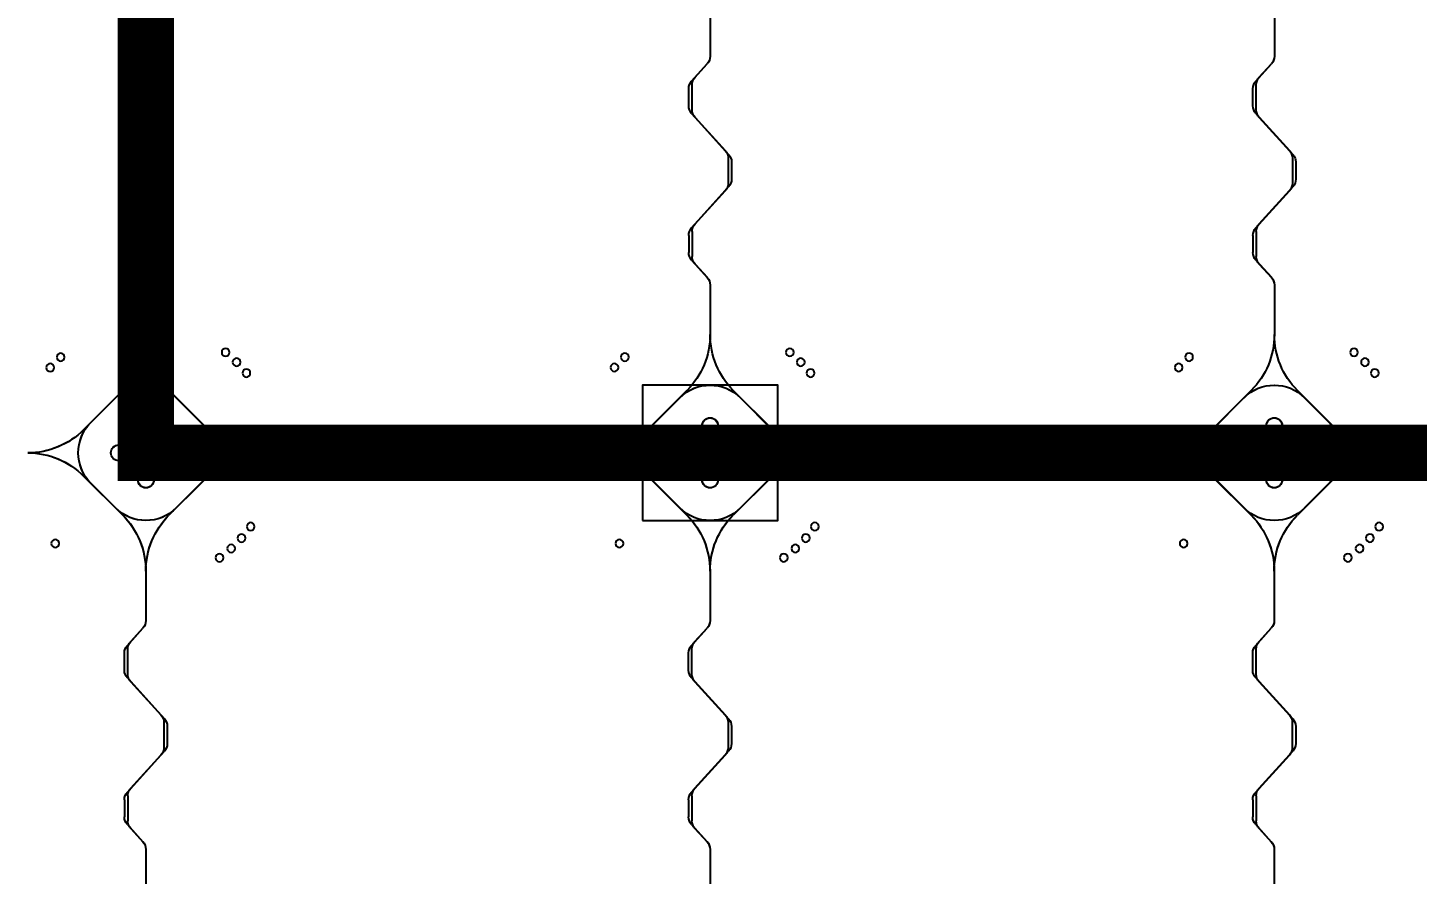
# Model space of a CAD drawing. Header units: millimetres. Extents: x -1612139 to -1260738, y 1141106 to 1536160.
# Drawn here: x -1323124 to -1321892, y 1255438 to 1256188 of the extents above; entities that cross this region are included whole.
import ezdxf

# ---------------------------------------------------------------- set-up
doc = ezdxf.new("R2010")
doc.units = ezdxf.units.MM
doc.header["$LTSCALE"] = 10
doc.layers.get('0').update_dxf_attribs({"linetype": 'CONTINUOUS'})
doc.layers.get('DEFPOINTS').update_dxf_attribs({"linetype": 'CONTINUOUS'})
doc.layers.add('W-FLOAT_BOWL浮筒', color=253, linetype='CONTINUOUS')
doc.styles.add('STANDARD_T3', font='simplex.shx', dxfattribs={"width": 0.7, "bigfont": 'gbcbig.shx'})
doc.dimstyles.new('W&&200', dxfattribs={"dimtxt": 700, "dimasz": 200, "dimexe": 500, "dimexo": 600, "dimgap": 200, "dimtad": 1, "dimdec": 0, "dimzin": 0, "dimdsep": 46, "dimtxsty": 'STANDARD_T3', "dimcen": 0.09, "dimclrd": 1, "dimclre": 1, "dimclrt": 7, "dimazin": 2, "dimtfac": 1, "dimtdec": 0, "dimtix": 1, "dimtmove": 2, "dimatfit": 3, "dimfxl": 100, "dimtolj": 1, "dimtzin": 0, "dimarcsym": 0})

# ---------------------------------------------------------------- blocks, each defined once
blk = doc.blocks.new('蓝色')
at = {"layer": 'W-FLOAT_BOWL浮筒', "color": 5}
for p, q in [((10006.3, 351.6), (10006.3, 395.8)), ((10006.3, 351.8), (10006.3, 395.8)), ((10506.3, 351.6), (10506.3, 395.8)), ((10506.3, 351.8), (10506.3, 395.8)), ((11006.3, 351.6), (11006.3, 395.8)), ((11006.3, 351.8), (11006.3, 395.8)), ((9989.9, 329.7), (10003.7, 344.9)), ((9992.9, 333.2), (10003.7, 345.1)), ((10489.9, 329.7), (10503.7, 344.9)), ((10492.9, 333.2), (10503.7, 345.1)), ((10989.9, 329.7), (11003.7, 344.9)), ((10992.9, 333.2), (11003.7, 345.1)), ((9987.3, 307.7), (9987.3, 323)), ((9990.3, 304.2), (9990.3, 326.5)), ((10487.3, 307.7), (10487.3, 323)), ((10490.3, 304.2), (10490.3, 326.5)), ((10987.3, 307.7), (10987.3, 323)), ((10990.3, 304.2), (10990.3, 326.5)), ((9989.9, 301), (10019.7, 268.2)), ((9992.9, 297.5), (10022.7, 264.7)), ((10489.9, 301), (10519.7, 268.2)), ((10492.9, 297.5), (10522.7, 264.7)), ((10989.9, 301), (11019.7, 268.2)), ((10992.9, 297.5), (11022.7, 264.7)), ((10022.3, 239.2), (10022.3, 261.5)), ((10522.3, 239.2), (10522.3, 261.5)), ((11022.3, 239.2), (11022.3, 261.5)), ((10025.3, 242.7), (10025.3, 258)), ((10525.3, 242.7), (10525.3, 258)), ((11025.3, 242.7), (11025.3, 258)), ((9992.9, 203.2), (10022.7, 236)), ((10492.9, 203.2), (10522.7, 236)), ((10992.9, 203.2), (11022.7, 236)), ((9989.9, 199.7), (10019.7, 232.5)), ((10489.9, 199.7), (10519.7, 232.5)), ((10989.9, 199.7), (11019.7, 232.5)), ((9987.3, 193), (9987.3, 177.7)), ((9990.3, 196.5), (9990.3, 174.2)), ((10487.3, 193), (10487.3, 177.7)), ((10490.3, 196.5), (10490.3, 174.2)), ((10987.3, 193), (10987.3, 177.7)), ((10990.3, 196.5), (10990.3, 174.2)), ((9989.9, 171), (10003.7, 155.8)), ((9992.9, 167.5), (10003.7, 155.6)), ((10489.9, 171), (10503.7, 155.8)), ((10492.9, 167.5), (10503.7, 155.6)), ((10989.9, 171), (11003.7, 155.8)), ((10992.9, 167.5), (11003.7, 155.6)), ((10006.3, 105.1), (10006.3, 149.1)), ((10006.3, 105.1), (10006.3, 148.9)), ((10506.3, 105.1), (10506.3, 149.1)), ((10506.3, 105.1), (10506.3, 148.9)), ((11006.3, 105.1), (11006.3, 149.1)), ((11006.3, 105.1), (11006.3, 148.9)), ((9951.1, 20.9), (9985.8, 55.6)), ((9957.5, 27.2), (9985.8, 55.5)), ((10061.6, 20.9), (10026.8, 55.6)), ((10055.2, 27.2), (10026.8, 55.5)), ((10451.1, 20.9), (10485.8, 55.6)), ((10457.5, 27.2), (10485.8, 55.5)), ((10561.6, 20.9), (10526.8, 55.6)), ((10555.2, 27.2), (10526.8, 55.5)), ((10951.1, 20.9), (10985.8, 55.6)), ((10957.5, 27.2), (10985.8, 55.5)), ((11061.6, 20.9), (11026.8, 55.6)), ((11055.2, 27.2), (11026.8, 55.5)), ((9979.5, 49.2), (9951.2, 20.9)), ((9957.5, 27.3), (9979.4, 49.2)), ((10033.2, 49.2), (10055.2, 27.3)), ((10033.2, 49.2), (10061.5, 20.9)), ((10479.5, 49.2), (10451.2, 20.9)), ((10533.2, 49.2), (10555.2, 27.3)), ((10173.5, 13.8), (10161.6, 3)), ((10177, 16.8), (10161.8, 3)), ((10202.5, 16.4), (10180.2, 16.4)), ((10199, 19.4), (10183.7, 19.4)), ((10205.7, 16.8), (10238.5, -13)), ((10209.2, 13.8), (10242, -16)), ((10303.5, 13.8), (10270.7, -16)), ((10307, 16.8), (10274.2, -13)), ((10310.2, 16.4), (10332.5, 16.4)), ((10313.7, 19.4), (10329, 19.4)), ((10335.7, 16.8), (10350.9, 3)), ((10339.2, 13.8), (10351.1, 3)), ((10677, 16.8), (10661.8, 3)), ((10699, 19.4), (10683.7, 19.4)), ((10705.7, 16.8), (10738.5, -13)), ((10807, 16.8), (10774.2, -13)), ((10813.7, 19.4), (10829, 19.4)), ((10835.7, 16.8), (10850.9, 3)), ((10110.9, 0.4), (10155.1, 0.4)), ((10110.9, 0.4), (10154.9, 0.4)), ((10357.6, 0.4), (10401.6, 0.4)), ((10357.8, 0.4), (10401.6, 0.4)), ((10610.9, 0.4), (10655.1, 0.4)), ((10857.6, 0.4), (10901.6, 0.4)), ((11110.9, 0.4), (11155.1, 0.4)), ((9985.8, -54.9), (9951.1, -20.1)), ((9979.5, -48.4), (9951.2, -20.1)), ((10026.8, -54.9), (10061.6, -20.1)), ((10033.2, -48.4), (10061.5, -20.1)), ((10245.2, -15.6), (10267.5, -15.6)), ((10248.7, -18.6), (10264, -18.6)), ((10485.8, -54.9), (10451.1, -20.1)), ((10479.5, -48.4), (10451.2, -20.1)), ((10533.2, -48.4), (10561.5, -20.1)), ((10745.2, -15.6), (10767.5, -15.6)), ((10979.5, -48.4), (10951.2, -20.1)), ((11033.2, -48.4), (11061.5, -20.1)), ((9979.4, -48.4), (9957.5, -26.5)), ((9957.5, -26.5), (9985.8, -54.8)), ((10055.2, -26.5), (10026.8, -54.8)), ((10055.2, -26.5), (10033.2, -48.4)), ((10479.4, -48.4), (10457.5, -26.5)), ((10555.2, -26.5), (10526.8, -54.8)), ((10555.2, -26.5), (10533.2, -48.4)), ((10979.4, -48.4), (10957.5, -26.5)), ((11055.2, -26.5), (11033.2, -48.4)), ((10006.3, -148.4), (10006.3, -104.2)), ((10006.3, -148.2), (10006.3, -104.2)), ((9989.9, -170.3), (10003.7, -155.1)), ((9992.9, -166.8), (10003.7, -154.9)), ((9987.3, -192.3), (9987.3, -177)), ((9990.3, -195.8), (9990.3, -173.5)), ((9989.9, -199), (10019.7, -231.8)), ((9992.9, -202.5), (10022.7, -235.3)), ((10022.3, -260.8), (10022.3, -238.5)), ((10025.3, -257.3), (10025.3, -242)), ((9989.9, -300.3), (10019.7, -267.5)), ((9992.9, -296.8), (10022.7, -264)), ((9987.3, -307), (9987.3, -322.3)), ((9990.3, -303.5), (9990.3, -325.8)), ((9989.9, -329), (10003.7, -344.2)), ((9992.9, -332.5), (10003.7, -344.4)), ((10006.3, -394.9), (10006.3, -350.9)), ((10006.3, -394.9), (10006.3, -351.1))]:
    blk.add_line(p, q, dxfattribs=at)
for centre in [(10071.6, 93.3), (10081.9, 85.1), (10571.6, 93.3), (10581.9, 85.1), (11071.6, 93.3), (11081.9, 85.1), (9926, 80.7), (10091.1, 75.9), (10426, 80.7), (10591.1, 75.9), (10926, 80.7), (11091.1, 75.9), (10099.2, 65.7), (10599.2, 65.7), (11099.2, 65.7), (9921.6, -75.2), (9930.8, -84.4)]:
    blk.add_circle(centre, 3.5, dxfattribs=at)
for centre, radius, start, end in [((9996.3, 351.8), 10, 317.7263, 0), ((9996.3, 351.6), 10, 317.7263, 0), ((10496.3, 351.8), 10, 317.7263, 0), ((10496.3, 351.6), 10, 317.7263, 0), ((10996.3, 351.8), 10, 317.7263, 0), ((10996.3, 351.6), 10, 317.7263, 0), ((10000.3, 326.5), 10, 137.7263, 180), ((10500.3, 326.5), 10, 137.7263, 180), ((11000.3, 326.5), 10, 137.7263, 180), ((9997.3, 323), 10, 137.7263, 180), ((10497.3, 323), 10, 137.7263, 180), ((10997.3, 323), 10, 137.7263, 180), ((9997.3, 307.7), 10, 180, 222.2737), ((10000.3, 304.2), 10, 180, 222.2737), ((10497.3, 307.7), 10, 180, 222.2737), ((10500.3, 304.2), 10, 180, 222.2737), ((10997.3, 307.7), 10, 180, 222.2737), ((11000.3, 304.2), 10, 180, 222.2737), ((10012.3, 261.5), 10, 0, 42.2737), ((10015.3, 258), 10, 0, 42.2737), ((10512.3, 261.5), 10, 0, 42.2737), ((10515.3, 258), 10, 0, 42.2737), ((11012.3, 261.5), 10, 0, 42.2737), ((11015.3, 258), 10, 0, 42.2737), ((10012.3, 239.2), 10, 317.7263, 0), ((10015.3, 242.7), 10, 317.7263, 0), ((10512.3, 239.2), 10, 317.7263, 0), ((10515.3, 242.7), 10, 317.7263, 0), ((11012.3, 239.2), 10, 317.7263, 0), ((11015.3, 242.7), 10, 317.7263, 0), ((9997.3, 193), 10, 137.7263, 180), ((10000.3, 196.5), 10, 137.7263, 180), ((10497.3, 193), 10, 137.7263, 180), ((10500.3, 196.5), 10, 137.7263, 180), ((10997.3, 193), 10, 137.7263, 180), ((11000.3, 196.5), 10, 137.7263, 180), ((9997.3, 177.7), 10, 180, 222.2737), ((10000.3, 174.2), 10, 180, 222.2737), ((10497.3, 177.7), 10, 180, 222.2737), ((10500.3, 174.2), 10, 180, 222.2737), ((10997.3, 177.7), 10, 180, 222.2737), ((11000.3, 174.2), 10, 180, 222.2737), ((9996.3, 149.1), 10, 0, 42.2737), ((9996.3, 148.9), 10, 0, 42.2737), ((10496.3, 149.1), 10, 0, 42.2737), ((10496.3, 148.9), 10, 0, 42.2737), ((10996.3, 149.1), 10, 0, 42.2737), ((10996.3, 148.9), 10, 0, 42.2737), ((9936.3, 105.1), 70, 315, 0), ((9936.3, 105), 70, 315, 0), ((10076.3, 105.1), 70, 180, 225), ((10076.3, 105), 70, 180, 225), ((10436.3, 105.1), 70, 315, 0), ((10436.3, 105), 70, 315, 0), ((10576.3, 105.1), 70, 180, 225), ((10576.3, 105), 70, 180, 225), ((10936.3, 105.1), 70, 315, 0), ((10936.3, 105), 70, 315, 0), ((11076.3, 105.1), 70, 180, 225), ((11076.3, 105), 70, 180, 225), ((10006.3, 22.3), 38, 45, 135), ((10006.4, 22.3), 38, 45, 135), ((10506.4, 22.3), 38, 45, 135), ((9984.4, 0.4), 38, 135, 225), ((9984.4, 0.3), 38, 135, 225), ((10006.3, 24.4), 7, 0, 180), ((10006.3, 24.4), 7, 0, 180), ((10006.3, 24.4), 7, 0, 180), ((10006.3, 24.4), 7, 0, 180), ((10028.3, 0.4), 38, 315, 45), ((10028.3, 0.3), 38, 315, 45), ((10484.4, 0.3), 38, 135, 225), ((10506.3, 24.4), 7, 0, 180), ((10506.3, 24.4), 7, 0, 180), ((10506.3, 24.4), 7, 0, 180), ((10528.3, 0.4), 38, 315, 45), ((10528.3, 0.3), 38, 315, 45), ((10984.4, 0.3), 38, 135, 225), ((11006.3, 24.4), 7, 0, 180), ((11006.3, 24.4), 7, 0, 180), ((11028.3, 0.3), 38, 315, 45), ((9901.6, 70.4), 70, 270, 315), ((9901.7, 70.4), 70, 270, 315), ((10006.3, 0.4), 25, 106.2602, 163.7398), ((10006.3, 0.4), 25, 106.2602, 163.7398), ((10006.3, 0.4), 25, 106.2602, 163.7398), ((10006.3, 0.4), 25, 106.2602, 163.7398), ((10006.3, 0.4), 25, 16.2602, 73.7398), ((10006.3, 0.4), 25, 16.2602, 73.7398), ((10006.3, 0.4), 25, 16.2602, 73.7398), ((10006.3, 0.4), 25, 16.2602, 73.7398), ((10111, 70.4), 70, 225, 270), ((10111.1, 70.4), 70, 225, 270), ((10180.2, 6.4), 10, 90, 132.2737), ((10183.7, 9.4), 10, 90, 132.2737), ((10199, 9.4), 10, 47.7263, 90), ((10202.5, 6.4), 10, 47.7263, 90), ((10310.2, 6.4), 10, 90, 132.2737), ((10313.7, 9.4), 10, 90, 132.2737), ((10329, 9.4), 10, 47.7263, 90), ((10332.5, 6.4), 10, 47.7263, 90), ((10401.6, 70.4), 70, 270, 315), ((10401.7, 70.4), 70, 270, 315), ((10506.3, 0.4), 25, 106.2602, 163.7398), ((10506.3, 0.4), 25, 106.2602, 163.7398), ((10506.3, 0.4), 25, 106.2602, 163.7398), ((10506.3, 0.4), 25, 16.2602, 73.7398), ((10506.3, 0.4), 25, 16.2602, 73.7398), ((10506.3, 0.4), 25, 16.2602, 73.7398), ((10611.1, 70.4), 70, 225, 270), ((10683.7, 9.4), 10, 90, 132.2737), ((10699, 9.4), 10, 47.7263, 90), ((10813.7, 9.4), 10, 90, 132.2737), ((10829, 9.4), 10, 47.7263, 90), ((10901.6, 70.4), 70, 270, 315), ((11006.3, 0.4), 25, 106.2602, 163.7398), ((11006.3, 0.4), 25, 106.2602, 163.7398), ((11006.3, 0.4), 25, 16.2602, 73.7398), ((11006.3, 0.4), 25, 16.2602, 73.7398), ((11111.1, 70.4), 70, 225, 270), ((9901.6, -69.6), 70, 45, 90), ((9901.7, -69.6), 70, 45, 90), ((9982.3, 0.4), 7, 90, 270), ((9982.3, 0.4), 7, 90, 270), ((9982.3, 0.4), 7, 90, 270), ((9982.3, 0.4), 7, 90, 270), ((10030.3, 0.4), 7, 270, 90), ((10030.3, 0.4), 7, 270, 90), ((10030.3, 0.4), 7, 270, 90), ((10030.3, 0.4), 7, 270, 90), ((10111, -69.6), 70, 90, 135), ((10111.1, -69.6), 70, 90, 135), ((10154.9, 10.4), 10, 270, 312.2737), ((10155.1, 10.4), 10, 270, 312.2737), ((10357.6, 10.4), 10, 227.7263, 270), ((10357.8, 10.4), 10, 227.7263, 270), ((10401.6, -69.6), 70, 45, 90), ((10401.7, -69.6), 70, 45, 90), ((10482.3, 0.4), 7, 90, 270), ((10482.3, 0.4), 7, 90, 270), ((10482.3, 0.4), 7, 90, 270), ((10530.3, 0.4), 7, 270, 90), ((10530.3, 0.4), 7, 270, 90), ((10530.3, 0.4), 7, 270, 90), ((10611, -69.6), 70, 90, 135), ((10655.1, 10.4), 10, 270, 312.2737), ((10857.6, 10.4), 10, 227.7263, 270), ((10901.7, -69.6), 70, 45, 90), ((10982.3, 0.4), 7, 90, 270), ((10982.3, 0.4), 7, 90, 270), ((11030.3, 0.4), 7, 270, 90), ((11030.3, 0.4), 7, 270, 90), ((11111, -69.6), 70, 90, 135), ((10006.3, 0.4), 25, 196.2602, 253.7398), ((10006.3, 0.4), 25, 196.2602, 253.7398), ((10006.3, 0.4), 25, 196.2602, 253.7398), ((10006.3, 0.4), 25, 196.2602, 253.7398), ((10006.3, 0.4), 25, 286.2602, 343.7398), ((10006.3, 0.4), 25, 286.2602, 343.7398), ((10006.3, 0.4), 25, 286.2602, 343.7398), ((10006.3, 0.4), 25, 286.2602, 343.7398), ((10506.3, 0.4), 25, 196.2602, 253.7398), ((10506.3, 0.4), 25, 196.2602, 253.7398), ((10506.3, 0.4), 25, 196.2602, 253.7398), ((10506.3, 0.4), 25, 286.2602, 343.7398), ((10506.3, 0.4), 25, 286.2602, 343.7398), ((10506.3, 0.4), 25, 286.2602, 343.7398), ((11006.3, 0.4), 25, 196.2602, 253.7398), ((11006.3, 0.4), 25, 196.2602, 253.7398), ((11006.3, 0.4), 25, 286.2602, 343.7398), ((11006.3, 0.4), 25, 286.2602, 343.7398), ((10006.3, -23.6), 7, 180, 0), ((10006.3, -23.6), 7, 180, 0), ((10006.3, -23.6), 7, 180, 0), ((10006.3, -23.6), 7, 180, 0), ((10245.2, -5.6), 10, 227.7263, 270), ((10248.7, -8.6), 10, 227.7263, 270), ((10264, -8.6), 10, 270, 312.2737), ((10267.5, -5.6), 10, 270, 312.2737), ((10506.3, -23.6), 7, 180, 0), ((10506.3, -23.6), 7, 180, 0), ((10506.3, -23.6), 7, 180, 0), ((10745.2, -5.6), 10, 227.7263, 270), ((10767.5, -5.6), 10, 270, 312.2737), ((11006.3, -23.6), 7, 180, 0), ((11006.3, -23.6), 7, 180, 0), ((10006.3, -21.6), 38, 225, 315), ((10006.4, -21.6), 38, 225, 315), ((10506.3, -21.6), 38, 225, 315), ((10506.4, -21.6), 38, 225, 315), ((11006.3, -21.6), 38, 225, 315), ((11006.4, -21.6), 38, 225, 315), ((9936.3, -104.3), 70, 0, 45), ((9936.3, -104.3), 70, 0, 45), ((10076.3, -104.3), 70, 135, 180), ((10076.3, -104.3), 70, 135, 180), ((9996.3, -148.2), 10, 317.7263, 0), ((9996.3, -148.4), 10, 317.7263, 0), ((9997.3, -177), 10, 137.7263, 180), ((10000.3, -173.5), 10, 137.7263, 180), ((9997.3, -192.3), 10, 180, 222.2737), ((10000.3, -195.8), 10, 180, 222.2737), ((10012.3, -238.5), 10, 0, 42.2737), ((10015.3, -242), 10, 0, 42.2737), ((10015.3, -257.3), 10, 317.7263, 0), ((10012.3, -260.8), 10, 317.7263, 0), ((9997.3, -307), 10, 137.7263, 180), ((10000.3, -303.5), 10, 137.7263, 180), ((9997.3, -322.3), 10, 180, 222.2737), ((10000.3, -325.8), 10, 180, 222.2737), ((9996.3, -350.9), 10, 0, 42.2737), ((9996.3, -351.1), 10, 0, 42.2737)]:
    blk.add_arc(centre, radius, start, end, dxfattribs=at)
blk = doc.blocks.new('橙色')
at = {"layer": 'W-FLOAT_BOWL浮筒', "color": 30}
for p, q in [((10451.2, 526.9), (10473.1, 548.8)), ((10526.8, 548.8), (10555.2, 520.5)), ((10973.2, 548.8), (10944.8, 520.5)), ((10951.2, 526.9), (10973.1, 548.8)), ((11026.8, 548.8), (11055.2, 520.5)), ((11026.9, 548.8), (11048.8, 526.9)), ((11473.2, 548.8), (11444.8, 520.5)), ((11451.2, 526.9), (11473.1, 548.8)), ((11526.8, 548.8), (11555.2, 520.5)), ((11526.9, 548.8), (11548.8, 526.9)), ((10667.1, 513.4), (10655.3, 502.6)), ((10696.1, 516), (10673.9, 516)), ((10702.9, 513.4), (10735.6, 483.6)), ((10797.1, 513.4), (10764.4, 483.6)), ((10803.9, 516), (10826.1, 516)), ((10832.9, 513.4), (10844.7, 502.6)), ((11167.1, 513.4), (11155.3, 502.6)), ((11196.1, 516), (11173.9, 516)), ((11202.9, 513.4), (11235.6, 483.6)), ((11297.1, 513.4), (11264.4, 483.6)), ((11303.9, 516), (11326.1, 516)), ((11332.9, 513.4), (11344.7, 502.6)), ((10604.6, 500), (10648.5, 500)), ((10851.5, 500), (10895.3, 500)), ((11104.6, 500), (11148.5, 500)), ((11351.5, 500), (11395.3, 500)), ((11604.6, 500), (11648.5, 500)), ((10742.4, 481), (10757.6, 481)), ((11242.4, 481), (11257.6, 481)), ((10451.2, 473.2), (10479.5, 444.8)), ((10520.5, 444.8), (10555.2, 479.5)), ((10979.5, 444.8), (10944.8, 479.5)), ((10951.2, 473.2), (10979.5, 444.8)), ((11020.5, 444.8), (11055.2, 479.5)), ((11048.8, 473.2), (11020.5, 444.8)), ((11479.5, 444.8), (11444.8, 479.5)), ((11451.2, 473.2), (11479.5, 444.8)), ((11520.5, 444.8), (11555.2, 479.5)), ((11548.8, 473.2), (11520.5, 444.8)), ((10500, 351.5), (10500, 395.4)), ((11000, 351.3), (11000, 395.4)), ((11000, 351.5), (11000, 395.4)), ((11500, 351.3), (11500, 395.4)), ((11500, 351.5), (11500, 395.4)), ((10486.6, 332.9), (10497.4, 344.7)), ((10983.6, 329.4), (10997.4, 344.5)), ((10986.6, 332.9), (10997.4, 344.7)), ((11483.6, 329.4), (11497.4, 344.5)), ((11486.6, 332.9), (11497.4, 344.7)), ((10484, 303.9), (10484, 326.1)), ((10981, 307.4), (10981, 322.6)), ((10984, 303.9), (10984, 326.1)), ((11481, 307.4), (11481, 322.6)), ((11484, 303.9), (11484, 326.1)), ((10486.6, 297.1), (10516.4, 264.4)), ((10983.6, 300.6), (11013.4, 267.9)), ((10986.6, 297.1), (11016.4, 264.4)), ((11483.6, 300.6), (11513.4, 267.9)), ((11486.6, 297.1), (11516.4, 264.4)), ((11016, 238.9), (11016, 261.1)), ((11516, 238.9), (11516, 261.1)), ((10519, 242.4), (10519, 257.6)), ((11019, 242.4), (11019, 257.6)), ((11519, 242.4), (11519, 257.6)), ((10486.6, 202.9), (10516.4, 235.6)), ((10986.6, 202.9), (11016.4, 235.6)), ((11486.6, 202.9), (11516.4, 235.6)), ((10983.6, 199.4), (11013.4, 232.1)), ((11483.6, 199.4), (11513.4, 232.1)), ((10484, 196.1), (10484, 173.9)), ((10981, 192.6), (10981, 177.4)), ((10984, 196.1), (10984, 173.9)), ((11481, 192.6), (11481, 177.4)), ((11484, 196.1), (11484, 173.9)), ((10486.6, 167.1), (10497.4, 155.3)), ((10983.6, 170.6), (10997.4, 155.5)), ((10986.6, 167.1), (10997.4, 155.3)), ((11483.6, 170.6), (11497.4, 155.5)), ((11486.6, 167.1), (11497.4, 155.3)), ((10500, 104.7), (10500, 148.5)), ((11000, 104.7), (11000, 148.7)), ((11000, 104.7), (11000, 148.5)), ((11500, 104.7), (11500, 148.7)), ((11500, 104.7), (11500, 148.5))]:
    blk.add_line(p, q, dxfattribs=at)
for centre in [(10589, 429.4), (11089, 429.4), (11589, 429.4), (10580.3, 419.7), (10915.2, 424.4), (10924.4, 415.2), (11080.3, 419.7), (11415.2, 424.4), (11424.4, 415.2), (11580.3, 419.7), (10570.6, 411), (11070.6, 411), (11570.6, 411)]:
    blk.add_circle(centre, 3.5, dxfattribs=at)
for centre, radius, start, end in [((10500, 522), 38, 45, 135), ((11000, 522), 38, 45, 135), ((11000, 522), 38, 45, 135), ((11500, 522), 38, 45, 135), ((11500, 522), 38, 45, 135), ((10500, 524), 7, 0, 180), ((11000, 524), 7, 0, 180), ((11000, 524), 7, 0, 180), ((11500, 524), 7, 0, 180), ((11500, 524), 7, 0, 180), ((10478, 500), 38, 135, 225), ((10500, 500), 25, 106.2602, 163.7398), ((10500, 500), 25, 16.2602, 73.7398), ((10604.7, 570), 70, 225, 270), ((10895.3, 570), 70, 270, 315), ((10978, 500), 38, 135, 225), ((11000, 500), 25, 106.2602, 163.7398), ((11000, 500), 25, 106.2602, 163.7398), ((11000, 500), 25, 16.2602, 73.7398), ((11000, 500), 25, 16.2602, 73.7398), ((11022, 500), 38, 315, 45), ((11104.7, 570), 70, 225, 270), ((11395.3, 570), 70, 270, 315), ((11478, 500), 38, 135, 225), ((11500, 500), 25, 106.2602, 163.7398), ((11500, 500), 25, 106.2602, 163.7398), ((11500, 500), 25, 16.2602, 73.7398), ((11500, 500), 25, 16.2602, 73.7398), ((11522, 500), 38, 315, 45), ((11604.7, 570), 70, 225, 270), ((10476, 500), 7, 90, 270), ((10524, 500), 7, 270, 90), ((10673.9, 506), 10, 90, 132.2737), ((10696.1, 506), 10, 47.7263, 90), ((10803.9, 506), 10, 90, 132.2737), ((10826.1, 506), 10, 47.7263, 90), ((10976, 500), 7, 90, 270), ((10976, 500), 7, 90, 270), ((11024, 500), 7, 270, 90), ((11024, 500), 7, 270, 90), ((11173.9, 506), 10, 90, 132.2737), ((11196.1, 506), 10, 47.7263, 90), ((11303.9, 506), 10, 90, 132.2737), ((11326.1, 506), 10, 47.7263, 90), ((11476, 500), 7, 90, 270), ((11476, 500), 7, 90, 270), ((11524, 500), 7, 270, 90), ((11524, 500), 7, 270, 90), ((10500, 500), 25, 196.2602, 253.7398), ((10500, 500), 25, 286.2602, 343.7398), ((10604.7, 430), 70, 90, 135), ((10648.5, 510), 10, 270, 312.2737), ((10851.5, 510), 10, 227.7263, 270), ((10895.3, 430), 70, 45, 90), ((11000, 500), 25, 196.2602, 253.7398), ((11000, 500), 25, 196.2602, 253.7398), ((11000, 500), 25, 286.2602, 343.7398), ((11000, 500), 25, 286.2602, 343.7398), ((11104.7, 430), 70, 90, 135), ((11148.5, 510), 10, 270, 312.2737), ((11351.5, 510), 10, 227.7263, 270), ((11395.3, 430), 70, 45, 90), ((11500, 500), 25, 196.2602, 253.7398), ((11500, 500), 25, 196.2602, 253.7398), ((11500, 500), 25, 286.2602, 343.7398), ((11500, 500), 25, 286.2602, 343.7398), ((11604.7, 430), 70, 90, 135), ((10742.4, 491), 10, 227.7263, 270), ((10757.6, 491), 10, 270, 312.2737), ((11242.4, 491), 10, 227.7263, 270), ((11257.6, 491), 10, 270, 312.2737), ((10500, 476), 7, 180, 0), ((11000, 476), 7, 180, 0), ((11000, 476), 7, 180, 0), ((11500, 476), 7, 180, 0), ((11500, 476), 7, 180, 0), ((10430, 395.3), 70, 0, 45), ((10570, 395.3), 70, 135, 180), ((10930, 395.3), 70, 0, 45), ((10930, 395.3), 70, 0, 45), ((11070, 395.3), 70, 135, 180), ((11070, 395.3), 70, 135, 180), ((11430, 395.3), 70, 0, 45), ((11430, 395.3), 70, 0, 45), ((11570, 395.3), 70, 135, 180), ((11570, 395.3), 70, 135, 180), ((10490, 351.5), 10, 317.7263, 0), ((10990, 351.5), 10, 317.7263, 0), ((10990, 351.3), 10, 317.7263, 0), ((11490, 351.5), 10, 317.7263, 0), ((11490, 351.3), 10, 317.7263, 0), ((10494, 326.1), 10, 137.7263, 180), ((10994, 326.1), 10, 137.7263, 180), ((11494, 326.1), 10, 137.7263, 180), ((10991, 322.6), 10, 137.7263, 180), ((11491, 322.6), 10, 137.7263, 180), ((10494, 303.9), 10, 180, 222.2737), ((10991, 307.4), 10, 180, 222.2737), ((10994, 303.9), 10, 180, 222.2737), ((11491, 307.4), 10, 180, 222.2737), ((11494, 303.9), 10, 180, 222.2737), ((10509, 257.6), 10, 0, 42.2737), ((11006, 261.1), 10, 0, 42.2737), ((11009, 257.6), 10, 0, 42.2737), ((11506, 261.1), 10, 0, 42.2737), ((11509, 257.6), 10, 0, 42.2737), ((10509, 242.4), 10, 317.7263, 0), ((11006, 238.9), 10, 317.7263, 0), ((11009, 242.4), 10, 317.7263, 0), ((11506, 238.9), 10, 317.7263, 0), ((11509, 242.4), 10, 317.7263, 0), ((10494, 196.1), 10, 137.7263, 180), ((10991, 192.6), 10, 137.7263, 180), ((10994, 196.1), 10, 137.7263, 180), ((11491, 192.6), 10, 137.7263, 180), ((11494, 196.1), 10, 137.7263, 180), ((10494, 173.9), 10, 180, 222.2737), ((10991, 177.4), 10, 180, 222.2737), ((10994, 173.9), 10, 180, 222.2737), ((11491, 177.4), 10, 180, 222.2737), ((11494, 173.9), 10, 180, 222.2737), ((10490, 148.5), 10, 0, 42.2737), ((10990, 148.7), 10, 0, 42.2737), ((10990, 148.5), 10, 0, 42.2737), ((11490, 148.7), 10, 0, 42.2737), ((11490, 148.5), 10, 0, 42.2737)]:
    blk.add_arc(centre, radius, start, end, dxfattribs=at)
blk = doc.blocks.new('*D183')
at = {"color": 1, "lineweight": -2, "transparency": 16777216}
for p, q in [((-1333518.8, 1271320.9), (-1333518.8, 1271920.9)), ((-1311518.8, 1271320.9), (-1311518.8, 1271920.9)), ((-1333318.8, 1271420.9), (-1311718.8, 1271420.9))]:
    blk.add_line(p, q, dxfattribs=at)
at = {"color": 1, "transparency": 16777216}
for points in [[(-1333318.8, 1271454.3), (-1333318.8, 1271387.6), (-1333518.8, 1271420.9)], [(-1311718.8, 1271454.3), (-1311718.8, 1271387.6), (-1311518.8, 1271420.9)]]:
    blk.add_solid(points, dxfattribs=at)
at = {"layer": 'DEFPOINTS', "color": 0, "transparency": 16777216}
for p in [(-1311518.8, 1271420.9), (-1333518.8, 1256311.5), (-1311518.8, 1253811.5)]:
    blk.add_point(p, dxfattribs=at)
at = {"color": 7, "transparency": 16777216, "insert": (-1321828.2, 1271970.9), "char_height": 700, "attachment_point": 5, "style": 'STANDARD_T3'}
blk.add_mtext('\\A1;22000', dxfattribs=at)
blk = doc.blocks.new('LGZ')
at = {"color": 6}
blk.add_lwpolyline([(-60, -60), (60, -60), (60, 60), (-60, 60)], close=True, dxfattribs=at)

msp = doc.modelspace()

# ---------------------------------------------------------------- linework, layer by layer
at = {"color": 6, "const_width": 50}
msp.add_lwpolyline([(-1333018.8, 1255811.5), (-1324018.8, 1255811.5), (-1324018.8, 1267811.5), (-1323018.8, 1267811.5), (-1323018.8, 1255811.5), (-1313018.8, 1255811.5), (-1313018.8, 1267811.5), (-1312018.8, 1267811.5), (-1312018.8, 1253811.5)], dxfattribs=at)

# ---------------------------------------------------------------- block references
at = {"xscale": -1, "rotation": 180}
for name, p in [('橙色', (-1333518.8, 1256311.5)), ('蓝色', (-1333025.2, 1255811.8))]:
    msp.add_blockref(name, p, dxfattribs=at)
msp.add_blockref('LGZ', (-1322518.8, 1255811.5))

# ---------------------------------------------------------------- dimensions: what is measured, and where the dimension line sits
dim = msp.add_linear_dim(base=(-1311518.8, 1271420.9), p1=(-1333518.8, 1256311.5), p2=(-1311518.8, 1253811.5), dimstyle='W&&200', override={"dimfxlon": 1})
dim.commit()
dim.dimension.update_dxf_attribs({"geometry": '*D183', "text_midpoint": (-1321828.2, 1271970.9), "dimtype": 160})

doc.saveas('drawing.dxf')
